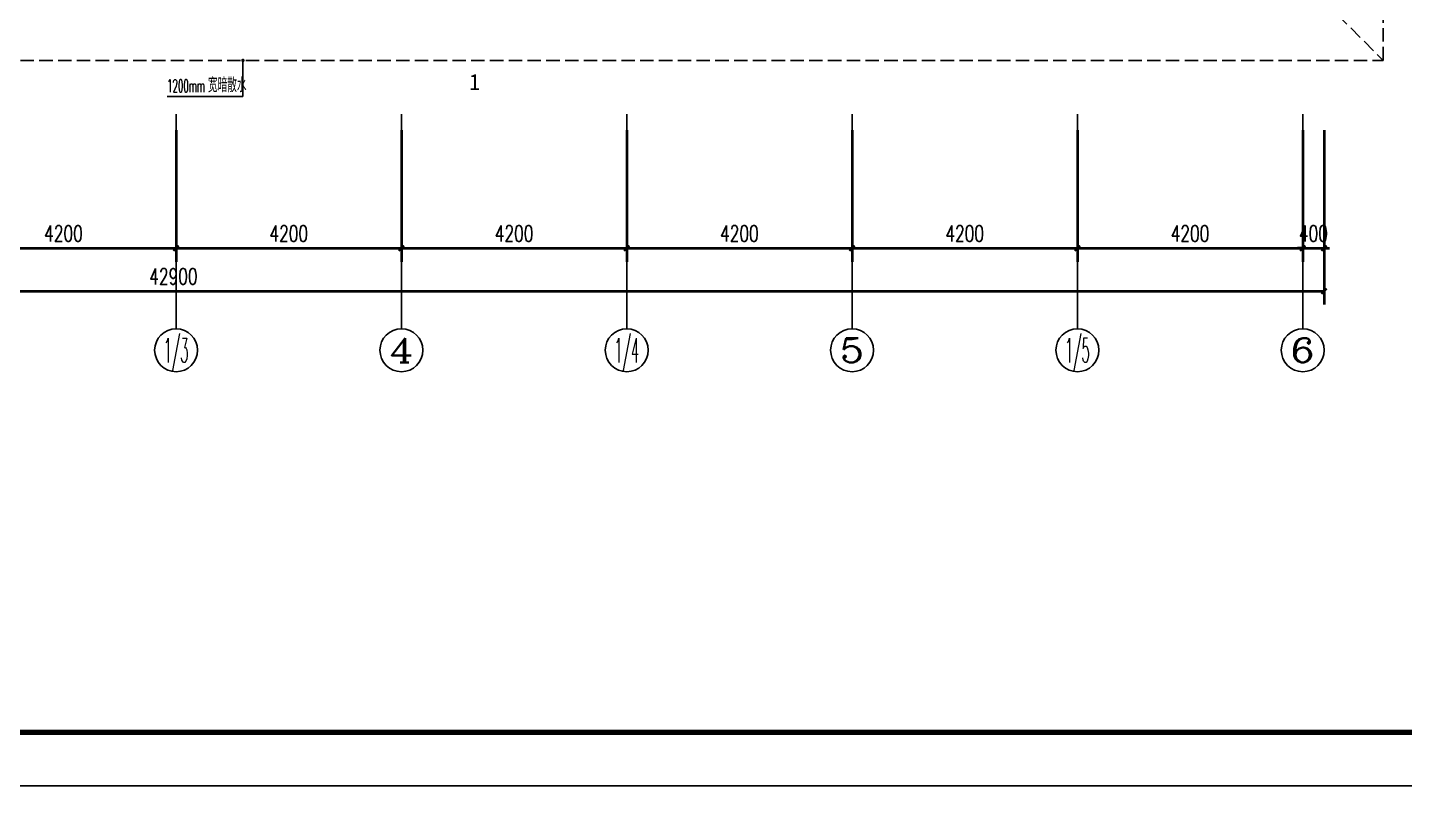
# Model space of a CAD drawing. Extents: x 679383 to 1725648, y -4158549 to 860327.
# Drawn here: x 773547 to 799213, y -2244208 to -2229603 of the extents above; entities that cross this region are included whole.
import ezdxf
from ezdxf.enums import TextEntityAlignment as Align

# ---------------------------------------------------------------- set-up
doc = ezdxf.new("R2010")
doc.units = 0
doc.header["$LTSCALE"] = 1000
doc.header["$MEASUREMENT"] = 0
doc.linetypes.add('DASH', pattern=[0.35, 0.25, -0.1])
doc.layers.get('Defpoints').update_dxf_attribs({"color": 8})
for name, color, linetype in [('A-TEXT(文字)', 8, 'Continuous'), ('AXIS', 8, 'Continuous'), ('AXIS_TEXT', 8, 'Continuous'), ('C-AXIS(轴号)', 8, 'Continuous'), ('C-AXIS-T(字)', 8, 'Continuous'), ('DIM_LEAD', 8, 'Continuous'), ('PUB_TEXT', 8, 'Continuous'), ('卫生间', 8, 'Continuous'), ('图框', 140, 'Continuous')]:
    doc.layers.add(name, color=color, linetype=linetype)
doc.layers.add('WALL', color=8, linetype='Continuous', lineweight=40)
doc.styles.add('_TCH_AXIS', font='COMPLEX', dxfattribs={"bigfont": 'GBCBIG'})
doc.styles.add('_TCH_DIM', font='SIMPLEX.shx', dxfattribs={"width": 0.7, "bigfont": 'GBCBIG.shx'})
doc.styles.add('_TCH_DIM_T3', font='SIMPLEX', dxfattribs={"width": 0.705882, "bigfont": 'GBCBIG'})
doc.styles.add('_TCH_LABEL', font='simhei.ttf')
doc.styles.add('COMPLEX', font='COMPLEX')
doc.dimstyles.new('_TCH_ARCH&&100', dxfattribs={"dimtxt": 297.5, "dimasz": 100, "dimexe": 250, "dimexo": 300, "dimgap": 126.25, "dimtad": 1, "dimdec": 0, "dimzin": 0, "dimdsep": 46, "dimtxsty": '_TCH_DIM_T3', "dimblk": 'ARCHTICK', "dimcen": 0.09, "dimclrt": 7, "dimazin": 2, "dimtfac": 1, "dimtdec": 0, "dimtix": 1, "dimtmove": 2, "dimatfit": 3, "dimfxl": 1, "dimtolj": 1, "dimtzin": 0, "dimarcsym": 0})

# ---------------------------------------------------------------- blocks, each defined once
blk = doc.blocks.new('_ArchTick')
at = {"color": 0, "linetype": 'ByBlock', "const_width": 0.4}
blk.add_lwpolyline([(-0.5, -0.5), (0.5, 0.5)], dxfattribs=at)
blk = doc.blocks.new('*D33')
at = {"layer": 'AXIS', "color": 0, "lineweight": -2, "transparency": 16777216}
for p, q in [((1807172, 1141937), (1807172, 1138687)), ((1850072, 1141937), (1850072, 1138687)), ((1807172, 1138937), (1850072, 1138937))]:
    blk.add_line(p, q, dxfattribs=at)
at = {"layer": 'Defpoints', "color": 0, "transparency": 16777216}
for p in [(1807172, 1142237), (1850072, 1142237), (1850072, 1138937)]:
    blk.add_point(p, dxfattribs=at)
at = {"layer": 'AXIS', "color": 0, "lineweight": -2, "transparency": 16777216, "xscale": 100, "yscale": 100, "zscale": 100, "rotation": 180}
blk.add_blockref('_ArchTick', (1807172, 1138937), dxfattribs=at)
at = {"layer": 'AXIS', "color": 0, "lineweight": -2, "transparency": 16777216, "xscale": 100, "yscale": 100, "zscale": 100}
blk.add_blockref('_ArchTick', (1850072, 1138937), dxfattribs=at)
at = {"layer": 'AXIS', "color": 7, "transparency": 16777216, "insert": (1828622, 1139212), "char_height": 297.5, "attachment_point": 5, "style": '_TCH_DIM_T3'}
blk.add_mtext('\\A1;42900', dxfattribs=at)
blk = doc.blocks.new('*D27')
at = {"layer": 'AXIS', "color": 0, "lineweight": -2, "transparency": 16777216}
for p, q in [((1824472, 1141937), (1824472, 1139487)), ((1828672, 1141937), (1828672, 1139487)), ((1824472, 1139737), (1828672, 1139737))]:
    blk.add_line(p, q, dxfattribs=at)
at = {"layer": 'Defpoints', "color": 0, "transparency": 16777216}
for p in [(1824472, 1142237), (1828672, 1142237), (1828672, 1139737)]:
    blk.add_point(p, dxfattribs=at)
at = {"layer": 'AXIS', "color": 0, "lineweight": -2, "transparency": 16777216, "xscale": 100, "yscale": 100, "zscale": 100, "rotation": 180}
blk.add_blockref('_ArchTick', (1824472, 1139737), dxfattribs=at)
at = {"layer": 'AXIS', "color": 0, "lineweight": -2, "transparency": 16777216, "xscale": 100, "yscale": 100, "zscale": 100}
blk.add_blockref('_ArchTick', (1828672, 1139737), dxfattribs=at)
at = {"layer": 'AXIS', "color": 7, "transparency": 16777216, "insert": (1826572, 1140012), "char_height": 297.5, "attachment_point": 5, "style": '_TCH_DIM_T3'}
blk.add_mtext('\\A1;4200', dxfattribs=at)
blk = doc.blocks.new('*D26')
at = {"layer": 'AXIS', "color": 0, "lineweight": -2, "transparency": 16777216}
for p, q in [((1828672, 1141937), (1828672, 1139487)), ((1832872, 1141937), (1832872, 1139487)), ((1828672, 1139737), (1832872, 1139737))]:
    blk.add_line(p, q, dxfattribs=at)
at = {"layer": 'Defpoints', "color": 0, "transparency": 16777216}
for p in [(1828672, 1142237), (1832872, 1142237), (1832872, 1139737)]:
    blk.add_point(p, dxfattribs=at)
at = {"layer": 'AXIS', "color": 0, "lineweight": -2, "transparency": 16777216, "xscale": 100, "yscale": 100, "zscale": 100, "rotation": 180}
blk.add_blockref('_ArchTick', (1828672, 1139737), dxfattribs=at)
at = {"layer": 'AXIS', "color": 0, "lineweight": -2, "transparency": 16777216, "xscale": 100, "yscale": 100, "zscale": 100}
blk.add_blockref('_ArchTick', (1832872, 1139737), dxfattribs=at)
at = {"layer": 'AXIS', "color": 7, "transparency": 16777216, "insert": (1830772, 1140012), "char_height": 297.5, "attachment_point": 5, "style": '_TCH_DIM_T3'}
blk.add_mtext('\\A1;4200', dxfattribs=at)
blk = doc.blocks.new('*D25')
at = {"layer": 'AXIS', "color": 0, "lineweight": -2, "transparency": 16777216}
for p, q in [((1832872, 1141937), (1832872, 1139487)), ((1837072, 1141937), (1837072, 1139487)), ((1832872, 1139737), (1837072, 1139737))]:
    blk.add_line(p, q, dxfattribs=at)
at = {"layer": 'Defpoints', "color": 0, "transparency": 16777216}
for p in [(1832872, 1142237), (1837072, 1142237), (1837072, 1139737)]:
    blk.add_point(p, dxfattribs=at)
at = {"layer": 'AXIS', "color": 0, "lineweight": -2, "transparency": 16777216, "xscale": 100, "yscale": 100, "zscale": 100, "rotation": 180}
blk.add_blockref('_ArchTick', (1832872, 1139737), dxfattribs=at)
at = {"layer": 'AXIS', "color": 0, "lineweight": -2, "transparency": 16777216, "xscale": 100, "yscale": 100, "zscale": 100}
blk.add_blockref('_ArchTick', (1837072, 1139737), dxfattribs=at)
at = {"layer": 'AXIS', "color": 7, "transparency": 16777216, "insert": (1834972, 1140012), "char_height": 297.5, "attachment_point": 5, "style": '_TCH_DIM_T3'}
blk.add_mtext('\\A1;4200', dxfattribs=at)
blk = doc.blocks.new('*D24')
at = {"layer": 'AXIS', "color": 0, "lineweight": -2, "transparency": 16777216}
for p, q in [((1837072, 1141937), (1837072, 1139487)), ((1841272, 1141937), (1841272, 1139487)), ((1837072, 1139737), (1841272, 1139737))]:
    blk.add_line(p, q, dxfattribs=at)
at = {"layer": 'Defpoints', "color": 0, "transparency": 16777216}
for p in [(1837072, 1142237), (1841272, 1142237), (1841272, 1139737)]:
    blk.add_point(p, dxfattribs=at)
at = {"layer": 'AXIS', "color": 0, "lineweight": -2, "transparency": 16777216, "xscale": 100, "yscale": 100, "zscale": 100, "rotation": 180}
blk.add_blockref('_ArchTick', (1837072, 1139737), dxfattribs=at)
at = {"layer": 'AXIS', "color": 0, "lineweight": -2, "transparency": 16777216, "xscale": 100, "yscale": 100, "zscale": 100}
blk.add_blockref('_ArchTick', (1841272, 1139737), dxfattribs=at)
at = {"layer": 'AXIS', "color": 7, "transparency": 16777216, "insert": (1839172, 1140012), "char_height": 297.5, "attachment_point": 5, "style": '_TCH_DIM_T3'}
blk.add_mtext('\\A1;4200', dxfattribs=at)
blk = doc.blocks.new('*D23')
at = {"layer": 'AXIS', "color": 0, "lineweight": -2, "transparency": 16777216}
for p, q in [((1841272, 1141937), (1841272, 1139487)), ((1845472, 1141937), (1845472, 1139487)), ((1841272, 1139737), (1845472, 1139737))]:
    blk.add_line(p, q, dxfattribs=at)
at = {"layer": 'Defpoints', "color": 0, "transparency": 16777216}
for p in [(1841272, 1142237), (1845472, 1142237), (1845472, 1139737)]:
    blk.add_point(p, dxfattribs=at)
at = {"layer": 'AXIS', "color": 0, "lineweight": -2, "transparency": 16777216, "xscale": 100, "yscale": 100, "zscale": 100, "rotation": 180}
blk.add_blockref('_ArchTick', (1841272, 1139737), dxfattribs=at)
at = {"layer": 'AXIS', "color": 0, "lineweight": -2, "transparency": 16777216, "xscale": 100, "yscale": 100, "zscale": 100}
blk.add_blockref('_ArchTick', (1845472, 1139737), dxfattribs=at)
at = {"layer": 'AXIS', "color": 7, "transparency": 16777216, "insert": (1843372, 1140012), "char_height": 297.5, "attachment_point": 5, "style": '_TCH_DIM_T3'}
blk.add_mtext('\\A1;4200', dxfattribs=at)
blk = doc.blocks.new('*D22')
at = {"layer": 'AXIS', "color": 0, "lineweight": -2, "transparency": 16777216}
for p, q in [((1845472, 1141937), (1845472, 1139487)), ((1849672, 1141937), (1849672, 1139487)), ((1845472, 1139737), (1849672, 1139737))]:
    blk.add_line(p, q, dxfattribs=at)
at = {"layer": 'Defpoints', "color": 0, "transparency": 16777216}
for p in [(1845472, 1142237), (1849672, 1142237), (1849672, 1139737)]:
    blk.add_point(p, dxfattribs=at)
at = {"layer": 'AXIS', "color": 0, "lineweight": -2, "transparency": 16777216, "xscale": 100, "yscale": 100, "zscale": 100, "rotation": 180}
blk.add_blockref('_ArchTick', (1845472, 1139737), dxfattribs=at)
at = {"layer": 'AXIS', "color": 0, "lineweight": -2, "transparency": 16777216, "xscale": 100, "yscale": 100, "zscale": 100}
blk.add_blockref('_ArchTick', (1849672, 1139737), dxfattribs=at)
at = {"layer": 'AXIS', "color": 7, "transparency": 16777216, "insert": (1847572, 1140012), "char_height": 297.5, "attachment_point": 5, "style": '_TCH_DIM_T3'}
blk.add_mtext('\\A1;4200', dxfattribs=at)
blk = doc.blocks.new('*D21')
at = {"layer": 'AXIS', "color": 0, "lineweight": -2, "transparency": 16777216}
for p, q in [((1849672, 1141937), (1849672, 1139487)), ((1850072, 1141937), (1850072, 1139487)), ((1849672, 1139737), (1849572, 1139737)), ((1849672, 1139737), (1850072, 1139737)), ((1850072, 1139737), (1850172, 1139737))]:
    blk.add_line(p, q, dxfattribs=at)
at = {"layer": 'Defpoints', "color": 0, "transparency": 16777216}
for p in [(1849672, 1142237), (1850072, 1142237), (1850072, 1139737)]:
    blk.add_point(p, dxfattribs=at)
at = {"layer": 'AXIS', "color": 0, "lineweight": -2, "transparency": 16777216, "xscale": 100, "yscale": 100, "zscale": 100}
blk.add_blockref('_ArchTick', (1849672, 1139737), dxfattribs=at)
at = {"layer": 'AXIS', "color": 0, "lineweight": -2, "transparency": 16777216, "xscale": 100, "yscale": 100, "zscale": 100, "rotation": 180}
blk.add_blockref('_ArchTick', (1850072, 1139737), dxfattribs=at)
at = {"layer": 'AXIS', "color": 7, "transparency": 16777216, "insert": (1849872, 1140012), "char_height": 297.5, "attachment_point": 5, "style": '_TCH_DIM_T3'}
blk.add_mtext('\\A1;400', dxfattribs=at)
blk = doc.blocks.new('_AXISO')
blk.add_circle((0, 0), 0.5)
at = {"layer": 'AXIS_TEXT', "style": 'COMPLEX', "width": 1.041667}
blk.add_attdef('A', text='', height=0.56, dxfattribs=at).set_placement((-0.25, -0.28), (0.25, -0.28), align=Align.FIT)
blk = doc.blocks.new('SADFASDGHH')
at = {"layer": 'C-AXIS(轴号)', "color": 8}
for p, q in [((1828672.2, 1142236.9), (1828672.2, 1138236.9)), ((1832872.2, 1142236.9), (1832872.2, 1138236.9)), ((1837072.2, 1142236.9), (1837072.2, 1138236.9)), ((1841272.2, 1142236.9), (1841272.2, 1138236.9)), ((1845472.2, 1142236.9), (1845472.2, 1138236.9)), ((1849672.2, 1142236.9), (1849672.2, 1138236.9))]:
    blk.add_line(p, q, dxfattribs=at)
at = {"layer": 'DIM_LEAD', "color": 8}
for p, q in [((1829917.4, 1143236.9), (1829917.4, 1142564.7)), ((1829917.4, 1143236.9), (1829917.4, 1142564.7)), ((1829917.4, 1143236.9), (1829917.4, 1142564.7)), ((1829917.4, 1143236.9), (1829917.4, 1142564.7)), ((1829917.4, 1142564.7), (1828504.5, 1142564.7))]:
    blk.add_line(p, q, dxfattribs=at)
at = {"layer": 'DIM_LEAD', "color": 8, "const_width": 32}
blk.add_lwpolyline([(1829917.4, 1143252.9, 1), (1829917.4, 1143220.9, 1)], format="xyb", close=True, dxfattribs=at)
blk.add_lwpolyline([(1829917.4, 1143252.9, 1), (1829917.4, 1143220.9, 1)], format="xyb", close=True, dxfattribs=at)
blk.add_lwpolyline([(1829917.4, 1143252.9, 1), (1829917.4, 1143220.9, 1)], format="xyb", close=True, dxfattribs=at)
blk.add_lwpolyline([(1829917.4, 1143252.9, 1), (1829917.4, 1143220.9, 1)], format="xyb", close=True, dxfattribs=at)
at = {"layer": '卫生间', "color": 8, "linetype": 'DASH'}
for points in [[(1807372.2, 1153736.9), (1806172.2, 1153736.9), (1806172.2, 1143236.9), (1851172.2, 1143236.9), (1851172.2, 1158736.9), (1849972.2, 1158736.9)], [(1850072.2, 1144336.9), (1851172.2, 1143236.9)]]:
    blk.add_lwpolyline(points, dxfattribs=at)
at = {"layer": 'C-AXIS(轴号)', "color": 8}
ref = blk.add_blockref('_AXISO', (1828672.2, 1137836.9), dxfattribs=dict(at, xscale=800, yscale=800, zscale=800))
ref.add_attrib('A', '1/3', dxfattribs={"layer": 'C-AXIS-T(字)', "height": 452.55, "style": '_TCH_AXIS', "width": 0.411765}).set_placement((1828446, 1137610.6), (1828898.5, 1137610.6), align=Align.FIT)
ref = blk.add_blockref('_AXISO', (1832872.2, 1137836.9), dxfattribs=dict(at, xscale=800, yscale=800, zscale=800))
ref.add_attrib('A', '4', dxfattribs={"layer": 'C-AXIS-T(字)', "height": 452.5, "style": '_TCH_AXIS', "width": 1.3125}).set_placement((1832646, 1137610.6), (1833098.5, 1137610.6), align=Align.FIT)
ref = blk.add_blockref('_AXISO', (1837072.2, 1137836.9), dxfattribs=dict(at, xscale=800, yscale=800, zscale=800))
ref.add_attrib('A', '1/4', dxfattribs={"layer": 'C-AXIS-T(字)', "height": 452.55, "style": '_TCH_AXIS', "width": 0.396226}).set_placement((1836846, 1137610.6), (1837298.5, 1137610.6), align=Align.FIT)
ref = blk.add_blockref('_AXISO', (1841272.2, 1137836.9), dxfattribs=dict(at, xscale=800, yscale=800, zscale=800))
ref.add_attrib('A', '5', dxfattribs={"layer": 'C-AXIS-T(字)', "height": 452.5, "style": '_TCH_AXIS', "width": 1.5}).set_placement((1841046, 1137610.6), (1841498.5, 1137610.6), align=Align.FIT)
ref = blk.add_blockref('_AXISO', (1845472.2, 1137836.9), dxfattribs=dict(at, xscale=800, yscale=800, zscale=800))
ref.add_attrib('A', '1/5', dxfattribs={"layer": 'C-AXIS-T(字)', "height": 452.55, "style": '_TCH_AXIS', "width": 0.411765}).set_placement((1845246, 1137610.6), (1845698.5, 1137610.6), align=Align.FIT)
ref = blk.add_blockref('_AXISO', (1849672.2, 1137836.9), dxfattribs=dict(at, xscale=800, yscale=800, zscale=800))
ref.add_attrib('A', '6', dxfattribs={"layer": 'C-AXIS-T(字)', "height": 452.5, "style": '_TCH_AXIS', "width": 1.5}).set_placement((1849446, 1137610.6), (1849898.5, 1137610.6), align=Align.FIT)
at = {"layer": 'A-TEXT(文字)', "color": 8, "style": '_TCH_LABEL'}
blk.add_text('1', height=300.4, dxfattribs=at).set_placement((1834133.9, 1142683.9))
at = {"layer": 'PUB_TEXT', "color": 8, "style": '_TCH_DIM'}
for s, height, width, p in [('宽暗散水', 270.07, 0.7, (1829266.1, 1142644.8)), ('1200mm', 238, 0.494118, (1828504.5, 1142644.8))]:
    blk.add_text(s, height=height, dxfattribs=dict(at, width=width)).set_placement(p)
at = {"layer": 'AXIS', "color": 8}
for p1, p2, distance, picture, middle in [((1807172.2, 1142236.9), (1850072.2, 1142236.9), -3300, '*D33', (1828622.2, 1139211.9)), ((1824472.2, 1142236.9), (1828672.2, 1142236.9), -2500, '*D27', (1826572.2, 1140011.9)), ((1828672.2, 1142236.9), (1832872.2, 1142236.9), -2500, '*D26', (1830772.2, 1140011.9)), ((1832872.2, 1142236.9), (1837072.2, 1142236.9), -2500, '*D25', (1834972.2, 1140011.9)), ((1837072.2, 1142236.9), (1841272.2, 1142236.9), -2500, '*D24', (1839172.2, 1140011.9)), ((1841272.2, 1142236.9), (1845472.2, 1142236.9), -2500, '*D23', (1843372.2, 1140011.9)), ((1845472.2, 1142236.9), (1849672.2, 1142236.9), -2500, '*D22', (1847572.2, 1140011.9)), ((1849672.2, 1142236.9), (1850072.2, 1142236.9), -2500, '*D21', (1849872.2, 1140011.9))]:
    dim = blk.add_aligned_dim(p1=p1, p2=p2, distance=distance, dimstyle='_TCH_ARCH&&100', dxfattribs=at)
    dim.commit()
    dim.dimension.update_dxf_attribs({"geometry": picture, "text_midpoint": middle})

msp = doc.modelspace()

# ---------------------------------------------------------------- linework, layer by layer
at = {"layer": '图框'}
for points in [[(738895, -2243733), (813195, -2243733), (813195, -2201733), (738895, -2201733)], [(738895, -2285733), (813195, -2285733), (813195, -2243733), (738895, -2243733)]]:
    msp.add_lwpolyline(points, close=True, dxfattribs=at)
at = {"layer": '图框', "const_width": 100}
msp.add_lwpolyline([(741395, -2242733), (812195, -2242733), (812195, -2202733), (741395, -2202733)], close=True, dxfattribs=at)

# ---------------------------------------------------------------- block references
at = {"layer": 'WALL'}
msp.add_blockref('SADFASDGHH', (-1052356, -3373452), dxfattribs=at)

doc.saveas('drawing.dxf')
